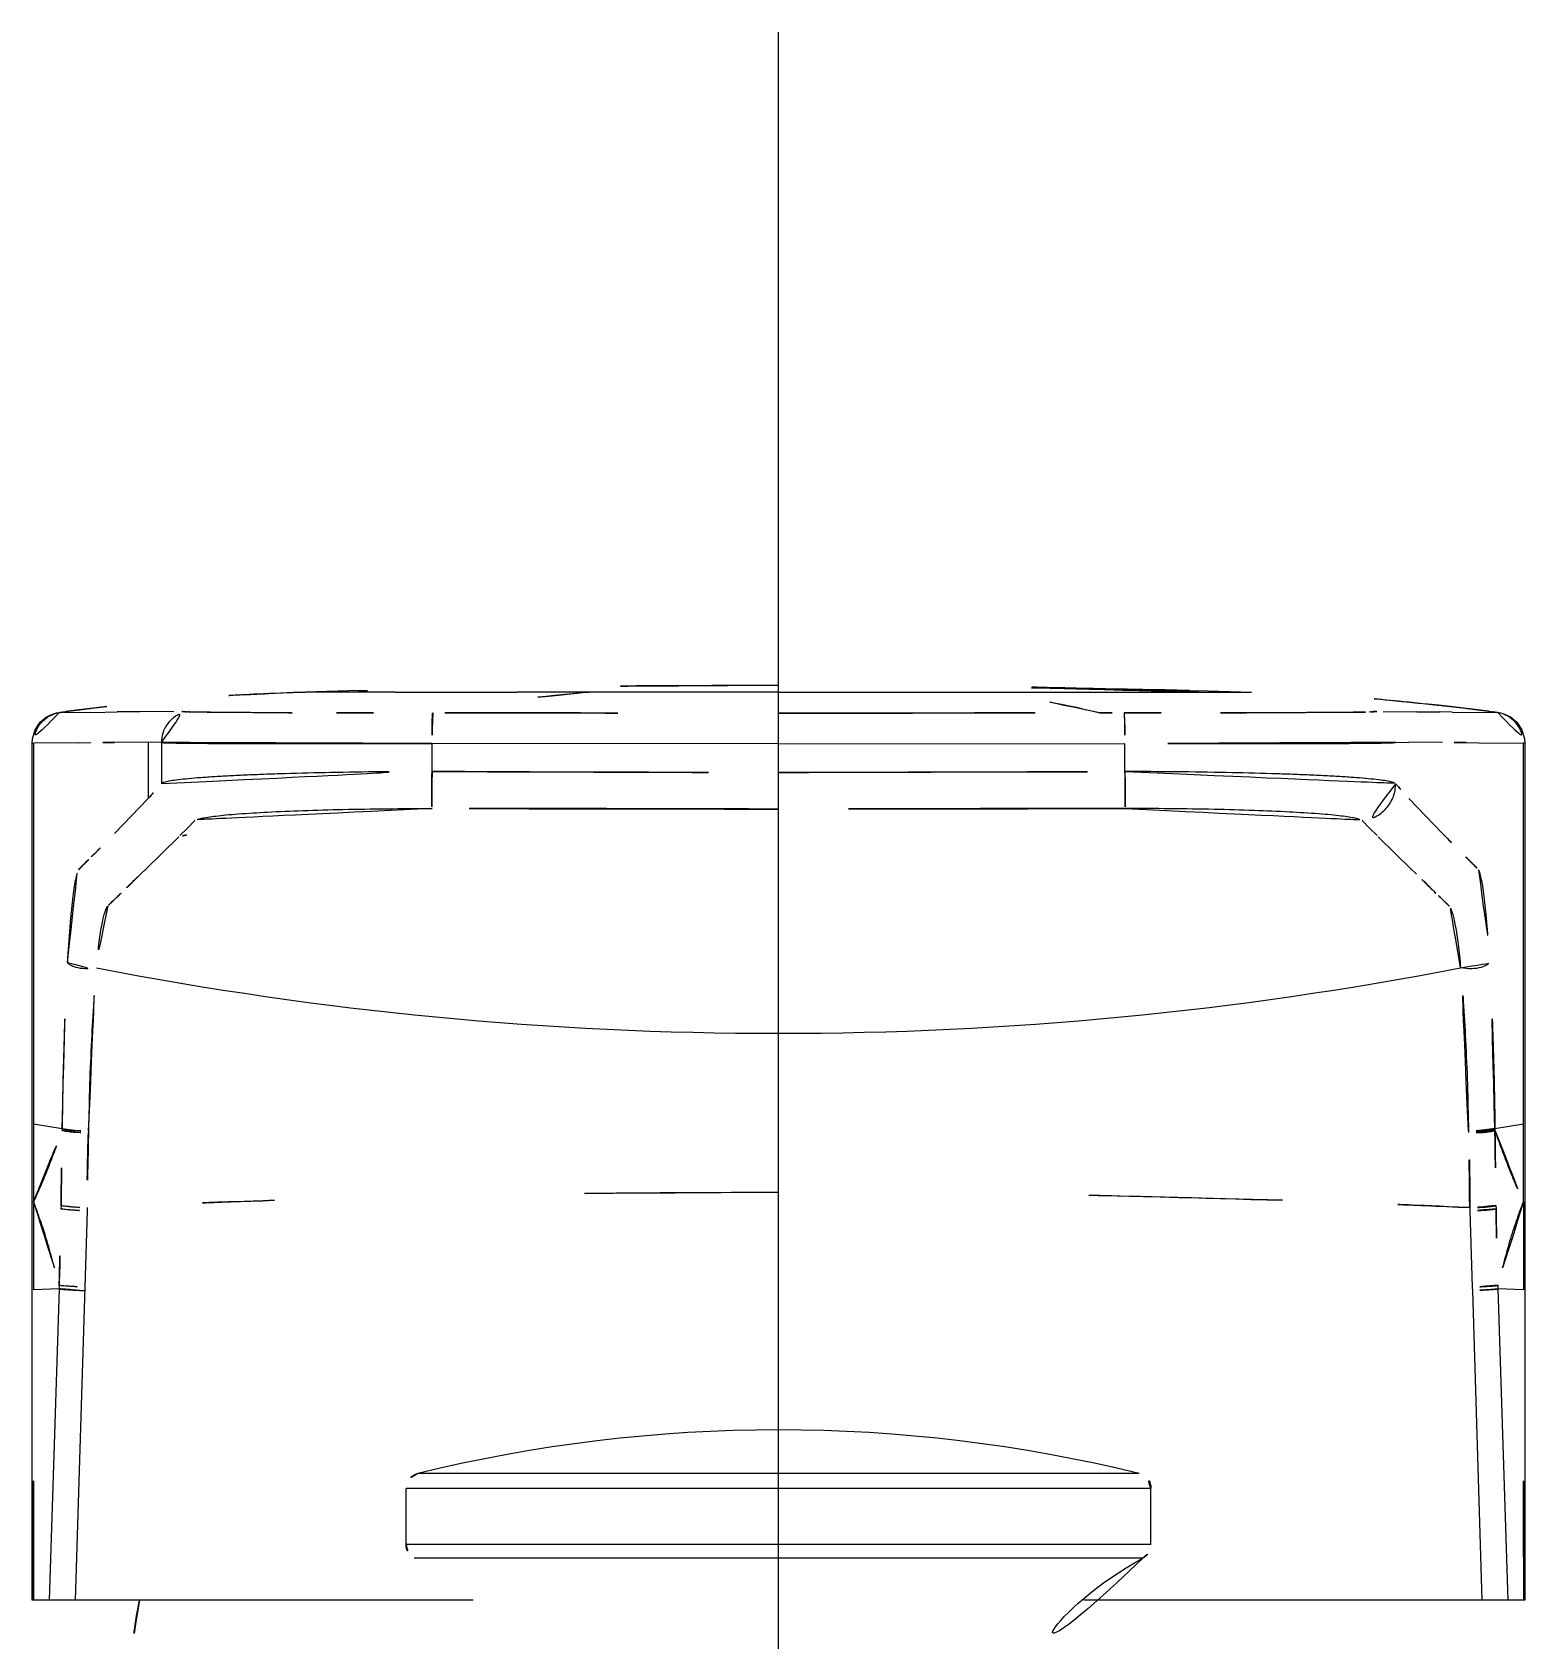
# Model space of a CAD drawing. Extents: x 16296660632 to 16296672714, y -37409619871 to -37409617455.
# Drawn here: x 16296672285.1 to 16296672333.2, y -37409617743 to -37409617691.2 of the extents above; entities that cross this region are included whole.
import ezdxf

# ---------------------------------------------------------------- set-up
doc = ezdxf.new("R2010")
doc.units = 0
doc.header["$LTSCALE"] = 10
doc.header["$MEASUREMENT"] = 0
doc.linetypes.add('ACAD_ISO08W100', pattern=[36, 24, -3, 6, -3])
doc.layers.get('0').update_dxf_attribs({"linetype": 'CONTINUOUS'})
doc.layers.add('02___PRT_ALL_AXES', color=7, linetype='CONTINUOUS')

msp = doc.modelspace()

# ---------------------------------------------------------------- linework, layer by layer
at = {"color": 1, "linetype": 'ACAD_ISO08W100'}
msp.add_line((16296672309.16987, -37409617879.889519), (16296672309.16987, -37409617691.184967), dxfattribs=at)
at = {"color": 7, "linetype": 'Continuous'}
for p, q in [((16296672295.326031, -37409617712.412247), (16296672293.9268, -37409617712.450546)), ((16296672295.32756, -37409617712.450638), (16296672293.92762, -37409617712.450394)), ((16296672295.92894, -37409617712.396889), (16296672295.326031, -37409617712.412247)), ((16296672295.929729, -37409617712.432022), (16296672295.32695, -37409617712.450653)), ((16296672295.929359, -37409617712.4506), (16296672295.32695, -37409617712.450661)), ((16296672296.83128, -37409617712.4506), (16296672295.929359, -37409617712.4506)), ((16296672296.831289, -37409617712.4506), (16296672300.736349, -37409617712.450623)), ((16296672303.06255, -37409617712.450653), (16296672300.73633, -37409617712.45063)), ((16296672309.16987, -37409617712.450668), (16296672303.062519, -37409617712.450653)), ((16296672309.16987, -37409617712.232048), (16296672309.16987, -37409617712.232117)), ((16296672309.16987, -37409617712.450668), (16296672315.277161, -37409617712.450653)), ((16296672315.277161, -37409617712.450638), (16296672317.6035, -37409617712.450623)), ((16296672317.60339, -37409617712.450623), (16296672321.50844, -37409617712.4506)), ((16296672321.50845, -37409617712.4506), (16296672322.41037, -37409617712.4506)), ((16296672322.41037, -37409617712.4506), (16296672323.013651, -37409617712.450684)), ((16296672322.41087, -37409617712.432037), (16296672323.012779, -37409617712.450653)), ((16296672322.411659, -37409617712.396912), (16296672323.01457, -37409617712.412277)), ((16296672323.012779, -37409617712.450653), (16296672324.413111, -37409617712.450653)), ((16296672323.01457, -37409617712.412277), (16296672324.413139, -37409617712.450562)), ((16296672285.99518, -37409617713.106422), (16296672286.10478, -37409617713.091942)), ((16296672286.037781, -37409617713.105164), (16296672287.46706, -37409617713.096352)), ((16296672287.52774, -37409617712.913963), (16296672286.28783, -37409617713.070923)), ((16296672287.46707, -37409617713.09639), (16296672287.86833, -37409617713.093246)), ((16296672288.60775, -37409617713.088074), (16296672287.867649, -37409617713.093567)), ((16296672289.69396, -37409617713.091187), (16296672288.60549, -37409617713.078934)), ((16296672328.64584, -37409617713.091187), (16296672329.73424, -37409617713.078934)), ((16296672329.731991, -37409617713.088074), (16296672330.47209, -37409617713.093567)), ((16296672330.87266, -37409617713.096428), (16296672330.471809, -37409617713.093201)), ((16296672332.051901, -37409617713.070923), (16296672330.81197, -37409617712.913963)), ((16296672330.872669, -37409617713.096352), (16296672332.30195, -37409617713.105164)), ((16296672332.23214, -37409617713.091583), (16296672332.34655, -37409617713.106689)), ((16296672285.99378, -37409617713.106651), (16296672285.99518, -37409617713.106422)), ((16296672285.99518, -37409617713.106422), (16296672286.037781, -37409617713.105179)), ((16296672332.344801, -37409617713.106659), (16296672332.30195, -37409617713.105171)), ((16296672332.34639, -37409617713.106842), (16296672332.344801, -37409617713.106659)), ((16296672332.34639, -37409617713.106842), (16296672332.42536, -37409617713.120888)), ((16296672285.12674, -37409617714.09819), (16296672285.174789, -37409617714.098221)), ((16296672285.126801, -37409617714.09819), (16296672285.12674, -37409617714.09819)), ((16296672285.128799, -37409617741.719139), (16296672285.130011, -37409617714.09819)), ((16296672285.17486, -37409617726.362694), (16296672285.17487, -37409617714.095596)), ((16296672286.61698, -37409617714.085114), (16296672285.17487, -37409617714.095596)), ((16296672286.61698, -37409617714.085114), (16296672287.02117, -37409617714.081223)), ((16296672288.862949, -37409617714.067108), (16296672287.773821, -37409617714.075104)), ((16296672288.862949, -37409617714.067108), (16296672288.863001, -37409617715.886673)), ((16296672289.28758, -37409617714.075111), (16296672288.863001, -37409617714.067108)), ((16296672289.290621, -37409617714.075722), (16296672289.28758, -37409617714.075111)), ((16296672289.290621, -37409617714.075722), (16296672289.290621, -37409617715.400238)), ((16296672309.16987, -37409617714.124634), (16296672298.00732, -37409617714.111229)), ((16296672298.00732, -37409617715.013474), (16296672298.00732, -37409617714.111229)), ((16296672309.16987, -37409617714.124634), (16296672320.332411, -37409617714.111229)), ((16296672320.332411, -37409617715.013474), (16296672320.332411, -37409617714.111229)), ((16296672329.04911, -37409617714.075722), (16296672329.05216, -37409617714.075089)), ((16296672329.05216, -37409617714.075089), (16296672329.47674, -37409617714.067108)), ((16296672330.56591, -37409617714.075104), (16296672329.47678, -37409617714.067108)), ((16296672331.31856, -37409617714.080681), (16296672331.722759, -37409617714.084129)), ((16296672331.72278, -37409617714.085167), (16296672333.164829, -37409617714.095543)), ((16296672333.164869, -37409617714.095596), (16296672333.164869, -37409617726.362694)), ((16296672333.209681, -37409617714.09816), (16296672333.17169, -37409617714.098244)), ((16296672333.209721, -37409617714.098152), (16296672333.210939, -37409617741.719139)), ((16296672289.290621, -37409617715.400261), (16296672289.28758, -37409617715.403763)), ((16296672329.04911, -37409617715.400238), (16296672329.05216, -37409617715.403801)), ((16296672287.773899, -37409617717.013924), (16296672288.863001, -37409617715.886673)), ((16296672329.47674, -37409617715.886673), (16296672330.56584, -37409617717.013924)), ((16296672290.12545, -37409617716.839569), (16296672290.370501, -37409617716.596031)), ((16296672328.214279, -37409617716.839569), (16296672327.969231, -37409617716.596031)), ((16296672289.8496, -37409617717.112694), (16296672288.7729, -37409617718.168388)), ((16296672289.884649, -37409617717.078339), (16296672290.12545, -37409617716.839569)), ((16296672328.45509, -37409617717.078339), (16296672328.214279, -37409617716.839569)), ((16296672328.490141, -37409617717.112679), (16296672329.56683, -37409617718.168381)), ((16296672288.62114, -37409617718.317322), (16296672288.726009, -37409617718.213051)), ((16296672329.71859, -37409617718.317322), (16296672329.613729, -37409617718.213051)), ((16296672309.16987, -37409617723.43084), (16296672309.16987, -37409617723.448517)), ((16296672285.170931, -37409617726.362694), (16296672285.170839, -37409617728.877548)), ((16296672285.170931, -37409617726.362694), (16296672286.09017, -37409617726.521111)), ((16296672286.09017, -37409617726.521111), (16296672286.089531, -37409617726.575577)), ((16296672332.249571, -37409617726.521111), (16296672333.1688, -37409617726.362694)), ((16296672332.249571, -37409617726.521111), (16296672332.2502, -37409617726.575577)), ((16296672333.16889, -37409617728.877548), (16296672333.1688, -37409617726.362694)), ((16296672286.94025, -37409617726.595917), (16296672286.93952, -37409617726.648918)), ((16296672331.39908, -37409617726.595963), (16296672331.400631, -37409617726.64888)), ((16296672285.170641, -37409617729.101921), (16296672285.17021, -37409617731.720596)), ((16296672285.17067, -37409617728.877548), (16296672285.170641, -37409617729.101921)), ((16296672286.055679, -37409617729.000214), (16296672286.054131, -37409617729.101738)), ((16296672286.894291, -37409617729.165604), (16296672286.82025, -37409617731.632401)), ((16296672286.900921, -37409617729.065727), (16296672286.894291, -37409617729.165604)), ((16296672331.438789, -37409617729.065727), (16296672331.445419, -37409617729.165604)), ((16296672331.445419, -37409617729.165604), (16296672331.51948, -37409617731.632401)), ((16296672332.28406, -37409617729.000214), (16296672332.28561, -37409617729.101738)), ((16296672333.172319, -37409617728.877548), (16296672333.17231, -37409617729.101921)), ((16296672333.17231, -37409617729.101921), (16296672333.172409, -37409617731.720596)), ((16296672285.992331, -37409617731.682121), (16296672285.173149, -37409617731.720596)), ((16296672285.99272, -37409617731.682129), (16296672285.67791, -37409617741.719139)), ((16296672285.99608, -37409617731.570511), (16296672285.99258, -37409617731.682129)), ((16296672286.82025, -37409617731.632401), (16296672286.51063, -37409617741.719139)), ((16296672331.51948, -37409617731.632401), (16296672331.52281, -37409617731.743942)), ((16296672331.52281, -37409617731.743942), (16296672331.829189, -37409617741.719131)), ((16296672332.343849, -37409617731.570511), (16296672332.347361, -37409617731.682121)), ((16296672333.16658, -37409617731.720596), (16296672332.347401, -37409617731.682121)), ((16296672332.347401, -37409617731.682121), (16296672332.66209, -37409617741.719131)), ((16296672299.330139, -37409617741.719139), (16296672285.128731, -37409617741.719139)), ((16296672333.211, -37409617741.719139), (16296672319.0096, -37409617741.719139))]:
    msp.add_line(p, q, dxfattribs=at)
for points in [[(16296672286.10478, -37409617713.091942), (16296672286.570959, -37409617713.031487), (16296672287.141741, -37409617712.960373), (16296672287.527889, -37409617712.914223)], [(16296672330.811831, -37409617712.914223), (16296672331.196671, -37409617712.960213), (16296672331.76642, -37409617713.031189), (16296672332.23214, -37409617713.091583)], [(16296672285.12674, -37409617714.09819), (16296672285.136259, -37409617713.960762), (16296672285.22504, -37409617713.666031), (16296672285.38821, -37409617713.424133), (16296672285.591129, -37409617713.253853), (16296672285.77914, -37409617713.160568), (16296672285.910339, -37409617713.12178), (16296672285.99297, -37409617713.106903)], [(16296672332.42536, -37409617713.120888), (16296672332.55843, -37409617713.159767), (16296672332.748581, -37409617713.25383), (16296672332.951099, -37409617713.42366), (16296672333.113581, -37409617713.663712), (16296672333.203011, -37409617713.95752), (16296672333.21299, -37409617714.098671)]]:
    msp.add_lwpolyline(points, dxfattribs=at)
for centre, radius, start, end in [((16296672295.987089, -37409617785.268806), 72.847411, 91.62000406, 96.66842761), ((16296672309.16658, -37409618243.880386), 531.648322, 89.99967215, 91.42673205), ((16296672309.169781, -37409618150.632812), 438.40077, 90, 91.73065339), ((16296672309.168631, -37409618113.333076), 401.101041, 89.99978143, 91.89137109), ((16296672304.83707, -37409617737.559929), 25.171918, 94.0425597, 103.8456196), ((16296672309.171101, -37409618113.333076), 401.101039, 88.10851969, 90.00021857), ((16296672309.170691, -37409618150.594482), 438.362437, 88.26923738, 90.00010928), ((16296672309.173189, -37409618243.878212), 531.646152, 88.5731587, 89.99694008), ((16296672313.50248, -37409617737.561127), 25.173125, 76.1548048, 85.9573313), ((16296672322.35264, -37409617785.268822), 72.847418, 83.33157239, 88.37999594), ((16296672294.642521, -37409617774.966476), 62.456872, 97.68739076, 97.91892523), ((16296672289.78545, -37409617723.775078), 10.694106, 88.3034669, 90.4986649), ((16296672323.546, -37409617776.079247), 63.579878, 82.08427399, 82.31174284), ((16296672286.173651, -37409617714.078552), 0.982831, 97.9462029, 100.3052081), ((16296672295.844959, -37409616919.33284), 793.788849, 269.934211647, 270.157804292), ((16296672322.473881, -37409616945.373123), 767.748616, 269.838478882, 270.069613254), ((16296672332.166031, -37409617714.078873), 0.983147, 79.5803711, 82.0534724), ((16296672102.82897, -37409617551.862709), 248.017129, 318.59788582, 318.74632637), ((16296672515.504271, -37409617551.86216), 248.01262, 221.25476327, 221.40327587), ((16296672290.487591, -37409617715.422752), 1.178802, 262.9364145, 264.3011074), ((16296672327.85214, -37409617715.422752), 1.178802, 275.6988926, 277.0635855), ((16296672198.471861, -37409617629.286888), 125.183365, 315.02704621, 315.50963305), ((16296672420.044029, -37409617629.113762), 125.430351, 224.49036695, 224.97218112), ((16296672309.14266, -37409617608.270027), 115.178541, 259.01549425, 270.0135511), ((16296672309.19726, -37409617608.269157), 115.179366, 269.98633962, 280.98439847), ((16296672309.029671, -37409618228.603607), 500.031417, 89.9839354, 91.8453447), ((16296672309.310061, -37409618228.603607), 500.031415, 88.1546553, 90.0160646), ((16296672127.856581, -37409617726.618027), 158.217044, 358.20615371, 359.10034452), ((16296672307.669901, -37409618186.020103), 457.426179, 91.84687387, 92.60237364), ((16296672310.66983, -37409618186.020081), 457.426166, 87.39762636, 88.15312613), ((16296672490.48315, -37409617726.618027), 158.217044, 180.89965548, 181.79384629)]:
    msp.add_arc(centre, radius, start, end, dxfattribs=at)
for points in [[(16296672290.102039, -37409617713.085663), (16296672290.111811, -37409617713.085953), (16296672290.121611, -37409617713.086273), (16296672290.131321, -37409617713.087372)], [(16296672328.20841, -37409617713.087372), (16296672328.21813, -37409617713.086273), (16296672328.227921, -37409617713.085953), (16296672328.23769, -37409617713.085663)], [(16296672285.1661, -37409617741.719177), (16296672285.168091, -37409617738.386322), (16296672285.16679, -37409617735.053459), (16296672285.16733, -37409617731.720596)], [(16296672333.17749, -37409617741.719116), (16296672333.171709, -37409617738.386276), (16296672333.169439, -37409617735.053436), (16296672333.16658, -37409617731.720596)]]:
    msp.add_open_spline(points, degree=3, dxfattribs=at)
for points, knots in [([(16296672290.13134, -37409617713.087357), (16296672290.17679, -37409617713.092506), (16296672290.31785, -37409617713.098373), (16296672290.60187, -37409617713.104156), (16296672291.02914, -37409617713.109047), (16296672291.591631, -37409617713.113007), (16296672292.27915, -37409617713.116089), (16296672293.406931, -37409617713.119377), (16296672294.30418, -37409617713.12056), (16296672294.933241, -37409617713.12117)], [0, 0, 0, 0, 0.028571255, 0.088091059, 0.177529921, 0.295470414, 0.439493363, 0.607023892, 1, 1, 1, 1]), ([(16296672323.40649, -37409617713.12117), (16296672324.035561, -37409617713.12056), (16296672324.9328, -37409617713.119377), (16296672326.060591, -37409617713.116089), (16296672326.74811, -37409617713.113007), (16296672327.310591, -37409617713.109047), (16296672327.73786, -37409617713.104156), (16296672328.021879, -37409617713.098373), (16296672328.162951, -37409617713.092506), (16296672328.208389, -37409617713.087357)], [0, 0, 0, 0, 0.392976108, 0.560506637, 0.704529586, 0.822470079, 0.911908941, 0.971428745, 1, 1, 1, 1]), ([(16296672328.237671, -37409617713.085663), (16296672328.27244, -37409617713.084663), (16296672328.40897, -37409617713.081039), (16296672328.54557, -37409617713.080551), (16296672328.64735, -37409617713.081383)], [0, 0, 0, 0, 0.254705531, 1, 1, 1, 1]), ([(16296672285.997829, -37409617713.11158), (16296672285.884279, -37409617713.132217), (16296672285.66247, -37409617713.213783), (16296672285.39275, -37409617713.441643), (16296672285.216299, -37409617713.747421), (16296672285.17514, -37409617713.980148), (16296672285.17491, -37409617714.095543)], [0, 0, 0, 0, 0.249994782, 0.499985591, 0.750039468, 1, 1, 1, 1]), ([(16296672289.28758, -37409617714.074966), (16296672289.287649, -37409617713.961456), (16296672289.32839, -37409617713.725121), (16296672289.51046, -37409617713.410851), (16296672289.792339, -37409617713.181999), (16296672290.01932, -37409617713.105026), (16296672290.131321, -37409617713.087372)], [0, 0, 0, 0, 0.242131574, 0.50018665, 0.758129322, 1, 1, 1, 1]), ([(16296672298.030581, -37409617713.118683), (16296672298.02779, -37409617713.130203), (16296672298.02459, -37409617713.164352), (16296672298.019819, -37409617713.231377), (16296672298.01593, -37409617713.329727), (16296672298.0123, -37409617713.456528), (16296672298.00963, -37409617713.606033), (16296672298.007231, -37409617713.826897), (16296672298.00695, -37409617713.996964), (16296672298.00733, -37409617714.111221)], [0, 0, 0, 0, 0.035778882, 0.103127578, 0.20329066, 0.332846492, 0.486345655, 0.654886889, 1, 1, 1, 1]), ([(16296672298.81336, -37409617713.119377), (16296672298.748541, -37409617713.119232), (16296672298.487619, -37409617713.118591), (16296672298.22669, -37409617713.118134), (16296672298.030581, -37409617713.118683)], [0, 0, 0, 0, 0.248401854, 1, 1, 1, 1]), ([(16296672298.81324, -37409617713.119469), (16296672299.676279, -37409617713.121437), (16296672303.12849, -37409617713.127037), (16296672306.5807, -37409617713.1306), (16296672309.16987, -37409617713.130623)], [0, 0, 0, 0, 0.249997232, 1, 1, 1, 1]), ([(16296672309.16987, -37409617713.130623), (16296672311.759029, -37409617713.1306), (16296672315.211241, -37409617713.127037), (16296672318.66345, -37409617713.121437), (16296672319.526489, -37409617713.119469)], [0, 0, 0, 0, 0.750002768, 1, 1, 1, 1]), ([(16296672319.526409, -37409617713.119377), (16296672319.591221, -37409617713.119232), (16296672319.852131, -37409617713.118591), (16296672320.11305, -37409617713.118134), (16296672320.309151, -37409617713.118683)], [0, 0, 0, 0, 0.248401875, 1, 1, 1, 1]), ([(16296672320.309151, -37409617713.118683), (16296672320.311939, -37409617713.130203), (16296672320.315149, -37409617713.164352), (16296672320.31991, -37409617713.231377), (16296672320.323799, -37409617713.32972), (16296672320.327431, -37409617713.45652), (16296672320.330099, -37409617713.606033), (16296672320.3325, -37409617713.826889), (16296672320.332781, -37409617713.996964), (16296672320.332411, -37409617714.111214)], [0, 0, 0, 0, 0.035778115, 0.103125979, 0.203288396, 0.332844022, 0.486343067, 0.654884843, 1, 1, 1, 1]), ([(16296672332.34384, -37409617713.111931), (16296672332.457199, -37409617713.132767), (16296672332.678551, -37409617713.214592), (16296672332.947599, -37409617713.442451), (16296672333.12355, -37409617713.747917), (16296672333.164591, -37409617713.980309), (16296672333.164829, -37409617714.095543)], [0, 0, 0, 0, 0.250000467, 0.499991671, 0.750045447, 1, 1, 1, 1]), ([(16296672287.77384, -37409617714.075104), (16296672287.711519, -37409617714.075623), (16296672287.46063, -37409617714.077744), (16296672287.20974, -37409617714.079857), (16296672287.02117, -37409617714.081223)], [0, 0, 0, 0, 0.248395776, 1, 1, 1, 1]), ([(16296672298.00732, -37409617714.111214), (16296672297.45455, -37409617714.112823), (16296672296.37113, -37409617714.114822), (16296672294.796829, -37409617714.114487), (16296672293.341881, -37409617714.112671), (16296672292.227369, -37409617714.110237), (16296672291.43326, -37409617714.107391), (16296672290.92333, -37409617714.104912), (16296672290.476959, -37409617714.101959), (16296672290.098289, -37409617714.098427), (16296672289.79064, -37409617714.094437), (16296672289.556629, -37409617714.089569), (16296672289.40843, -37409617714.085136), (16296672289.328211, -37409617714.080017), (16296672289.30092, -37409617714.077606), (16296672289.290621, -37409617714.075722)], [0, 0, 0, 0, 0.190236003, 0.372853503, 0.541785529, 0.690949788, 0.75640929, 0.815073528, 0.866443887, 0.910028196, 0.945396548, 0.972323041, 0.99059157, 0.996397798, 1, 1, 1, 1]), ([(16296672329.04911, -37409617714.075722), (16296672329.038811, -37409617714.077606), (16296672329.01152, -37409617714.080017), (16296672328.931311, -37409617714.085136), (16296672328.78311, -37409617714.089569), (16296672328.549089, -37409617714.094437), (16296672328.24144, -37409617714.098427), (16296672327.86278, -37409617714.101959), (16296672327.41641, -37409617714.104912), (16296672326.906469, -37409617714.107391), (16296672326.11237, -37409617714.110237), (16296672324.99785, -37409617714.112671), (16296672323.5429, -37409617714.114487), (16296672321.968611, -37409617714.114822), (16296672320.885189, -37409617714.112823), (16296672320.332411, -37409617714.111214)], [0, 0, 0, 0, 0.003602202, 0.009408431, 0.027676959, 0.054603452, 0.089971804, 0.133556113, 0.184926472, 0.24359071, 0.309050212, 0.458214471, 0.627146497, 0.809763997, 1, 1, 1, 1]), ([(16296672331.31856, -37409617714.080681), (16296672331.25544, -37409617714.079773), (16296672331.00456, -37409617714.076874), (16296672330.75366, -37409617714.078217), (16296672330.565889, -37409617714.078217)], [0, 0, 0, 0, 0.251616484, 1, 1, 1, 1]), ([(16296672289.290621, -37409617715.400223), (16296672289.29908, -37409617715.391243), (16296672289.326731, -37409617715.37674), (16296672289.377689, -37409617715.359108), (16296672289.447981, -37409617715.341614), (16296672289.578659, -37409617715.315559), (16296672289.78916, -37409617715.284813), (16296672290.096439, -37409617715.250557), (16296672290.47459, -37409617715.217583), (16296672290.92024, -37409617715.186043), (16296672291.42948, -37409617715.156349), (16296672291.99807, -37409617715.12883), (16296672292.62121, -37409617715.10379), (16296672293.54492, -37409617715.073051), (16296672294.79188, -37409617715.042976), (16296672296.36801, -37409617715.020439), (16296672297.45347, -37409617715.014267), (16296672298.00732, -37409617715.013451)], [0, 0, 0, 0, 0.004233856, 0.010388258, 0.018622758, 0.029018658, 0.056141731, 0.091583405, 0.135142961, 0.186410501, 0.244924891, 0.310221264, 0.381791196, 0.458977756, 0.627437953, 0.80990022, 1, 1, 1, 1]), ([(16296672298.00732, -37409617715.013474), (16296672298.00415, -37409617715.152184), (16296672297.99996, -37409617715.412338), (16296672297.998569, -37409617715.761772), (16296672298.000259, -37409617716.001381), (16296672298.00391, -37409617716.136467), (16296672298.005751, -37409617716.182343), (16296672298.00724, -37409617716.199303)], [0, 0, 0, 0, 0.350925585, 0.658141916, 0.883929194, 0.956943092, 1, 1, 1, 1]), ([(16296672298.00732, -37409617715.013474), (16296672298.47233, -37409617715.012871), (16296672299.40234, -37409617715.019073), (16296672300.79743, -37409617715.026222), (16296672302.19264, -37409617715.031326), (16296672304.05312, -37409617715.036537), (16296672306.37887, -37409617715.040894), (16296672308.239519, -37409617715.043007), (16296672309.16987, -37409617715.042702)], [0, 0, 0, 0, 0.124971635, 0.249948145, 0.374942867, 0.499942296, 0.749964527, 1, 1, 1, 1]), ([(16296672309.16987, -37409617715.042702), (16296672310.10021, -37409617715.043007), (16296672311.960859, -37409617715.040894), (16296672314.28661, -37409617715.036537), (16296672316.1471, -37409617715.031326), (16296672317.542299, -37409617715.026222), (16296672318.937389, -37409617715.019073), (16296672319.867411, -37409617715.012871), (16296672320.332411, -37409617715.013474)], [0, 0, 0, 0, 0.250035473, 0.500057703, 0.625057132, 0.750051854, 0.875028363, 1, 1, 1, 1]), ([(16296672320.332411, -37409617715.013451), (16296672320.335581, -37409617715.152153), (16296672320.339769, -37409617715.412323), (16296672320.34116, -37409617715.761757), (16296672320.339479, -37409617716.001381), (16296672320.335831, -37409617716.136459), (16296672320.333981, -37409617716.182327), (16296672320.332491, -37409617716.199303)], [0, 0, 0, 0, 0.35092639, 0.658144645, 0.883931825, 0.956944745, 1, 1, 1, 1]), ([(16296672320.332411, -37409617715.013451), (16296672320.886271, -37409617715.014267), (16296672321.971729, -37409617715.020439), (16296672323.54785, -37409617715.042976), (16296672324.794821, -37409617715.073051), (16296672325.718519, -37409617715.10379), (16296672326.341669, -37409617715.12883), (16296672326.91025, -37409617715.156349), (16296672327.419491, -37409617715.186043), (16296672327.865141, -37409617715.217583), (16296672328.24329, -37409617715.250557), (16296672328.55057, -37409617715.284813), (16296672328.76108, -37409617715.315559), (16296672328.89175, -37409617715.341614), (16296672328.96204, -37409617715.359108), (16296672329.01301, -37409617715.37674), (16296672329.040661, -37409617715.391243), (16296672329.04911, -37409617715.400223)], [0, 0, 0, 0, 0.19009978, 0.372562047, 0.541022244, 0.618208804, 0.689778736, 0.755075109, 0.813589499, 0.864857039, 0.908416595, 0.943858269, 0.970981342, 0.981377242, 0.989611742, 0.995766144, 1, 1, 1, 1]), ([(16296672329.052151, -37409617715.403954), (16296672329.05171, -37409617715.542473), (16296672329.00005, -37409617715.831787), (16296672328.77124, -37409617716.214706), (16296672328.41806, -37409617716.488983), (16296672328.13559, -37409617716.575447), (16296672327.997101, -37409617716.592613)], [0, 0, 0, 0, 0.24065148, 0.498769291, 0.757566003, 1, 1, 1, 1]), ([(16296672298.007311, -37409617716.199303), (16296672297.520439, -37409617716.20179), (16296672296.56435, -37409617716.210274), (16296672295.17643, -37409617716.230003), (16296672293.89646, -37409617716.265091), (16296672292.769791, -37409617716.313972), (16296672291.94466, -37409617716.362831), (16296672291.38982, -37409617716.408051), (16296672291.06354, -37409617716.44268), (16296672290.80205, -37409617716.478722), (16296672290.603161, -37409617716.513672), (16296672290.46524, -37409617716.547684), (16296672290.39304, -37409617716.57711), (16296672290.370529, -37409617716.595734)], [0, 0, 0, 0, 0.190586293, 0.37427283, 0.543347749, 0.691795405, 0.815714838, 0.866871688, 0.90970645, 0.944112154, 0.970249208, 0.988567286, 1, 1, 1, 1]), ([(16296672309.16987, -37409617716.220787), (16296672308.23839, -37409617716.221039), (16296672306.37582, -37409617716.219452), (16296672304.047689, -37409617716.216316), (16296672302.18536, -37409617716.21257), (16296672300.78846, -37409617716.208687), (16296672299.39572, -37409617716.203369), (16296672298.468651, -37409617716.198158), (16296672298.00724, -37409617716.199303)], [0, 0, 0, 0, 0.25033683, 0.500572512, 0.625692845, 0.750845448, 0.875995199, 1, 1, 1, 1]), ([(16296672320.332491, -37409617716.199303), (16296672319.87108, -37409617716.198158), (16296672318.94401, -37409617716.203369), (16296672317.55127, -37409617716.208687), (16296672316.154369, -37409617716.21257), (16296672314.29204, -37409617716.216316), (16296672311.963909, -37409617716.219452), (16296672310.101339, -37409617716.221039), (16296672309.16987, -37409617716.220787)], [0, 0, 0, 0, 0.124004801, 0.249154552, 0.374307155, 0.499427488, 0.74966317, 1, 1, 1, 1]), ([(16296672320.332491, -37409617716.199303), (16296672320.819361, -37409617716.201721), (16296672321.77552, -37409617716.210258), (16296672323.16354, -37409617716.230019), (16296672324.443529, -37409617716.265007), (16296672325.570299, -37409617716.314079), (16296672326.39584, -37409617716.363121), (16296672326.95126, -37409617716.407806), (16296672327.277349, -37409617716.442131), (16296672327.537769, -37409617716.478622), (16296672327.73531, -37409617716.514374), (16296672327.873301, -37409617716.548409), (16296672327.94577, -37409617716.57753), (16296672327.9692, -37409617716.595734)], [0, 0, 0, 0, 0.190593329, 0.374316575, 0.543412558, 0.691828385, 0.81581433, 0.867118203, 0.909956254, 0.94413575, 0.970087406, 0.988386466, 1, 1, 1, 1]), ([(16296672290.095831, -37409617717.053726), (16296672290.07589, -37409617717.059929), (16296672289.99485, -37409617717.083649), (16296672289.912201, -37409617717.10173), (16296672289.8496, -37409617717.112679)], [0, 0, 0, 0, 0.247338688, 1, 1, 1, 1]), ([(16296672290.095831, -37409617717.053726), (16296672290.08485, -37409617717.057137), (16296672290.01671, -37409617717.076874), (16296672289.943741, -37409617717.085648), (16296672289.884649, -37409617717.078323)], [0, 0, 0, 0, 0.161952504, 1, 1, 1, 1]), ([(16296672331.30814, -37409617717.763191), (16296672331.34255, -37409617717.797371), (16296672331.41143, -37409617717.865723), (16296672331.497749, -37409617717.951012), (16296672331.566851, -37409617718.019257), (16296672331.6189, -37409617718.070518), (16296672331.67173, -37409617718.12326), (16296672331.709431, -37409617718.158623), (16296672331.722731, -37409617718.181374)], [0, 0, 0, 0, 0.247022542, 0.49422065, 0.617939067, 0.741822735, 0.865779575, 1, 1, 1, 1]), ([(16296672286.259319, -37409617721.165916), (16296672286.28137, -37409617720.783707), (16296672286.31702, -37409617720.241333), (16296672286.376711, -37409617719.561607), (16296672286.42058, -37409617719.148247), (16296672286.46583, -37409617718.803642), (16296672286.51174, -37409617718.529694), (16296672286.55814, -37409617718.328934), (16296672286.59498, -37409617718.220154), (16296672286.61697, -37409617718.180862)], [0, 0, 0, 0, 0.38100727, 0.540879296, 0.679051323, 0.794639336, 0.886825292, 0.955191352, 1, 1, 1, 1]), ([(16296672286.61698, -37409617718.181412), (16296672286.63027, -37409617718.158653), (16296672286.667971, -37409617718.123283), (16296672286.720819, -37409617718.070541), (16296672286.77286, -37409617718.019272), (16296672286.84197, -37409617717.951019), (16296672286.928301, -37409617717.865723), (16296672286.997181, -37409617717.797371), (16296672287.031601, -37409617717.763191)], [0, 0, 0, 0, 0.134241202, 0.258194994, 0.382075747, 0.505791224, 0.752983399, 1, 1, 1, 1]), ([(16296672288.756781, -37409617718.192886), (16296672288.753531, -37409617718.196739), (16296672288.745701, -37409617718.206787), (16296672288.733271, -37409617718.211304), (16296672288.726009, -37409617718.213051)], [0, 0, 0, 0, 0.402743706, 1, 1, 1, 1]), ([(16296672288.7729, -37409617718.168388), (16296672288.773991, -37409617718.170662), (16296672288.775471, -37409617718.17617), (16296672288.77014, -37409617718.183273), (16296672288.76343, -37409617718.189003), (16296672288.75881, -37409617718.193497), (16296672288.75629, -37409617718.195587)], [0, 0, 0, 0, 0.219194056, 0.444582894, 0.715312624, 1, 1, 1, 1]), ([(16296672329.56683, -37409617718.168381), (16296672329.565769, -37409617718.170647), (16296672329.56422, -37409617718.176003), (16296672329.569481, -37409617718.182808), (16296672329.576059, -37409617718.18795), (16296672329.580629, -37409617718.191933), (16296672329.583099, -37409617718.193741)], [0, 0, 0, 0, 0.22696992, 0.452726497, 0.721698262, 1, 1, 1, 1]), ([(16296672329.582951, -37409617718.192886), (16296672329.586201, -37409617718.196739), (16296672329.59404, -37409617718.206787), (16296672329.60647, -37409617718.211304), (16296672329.613729, -37409617718.213051)], [0, 0, 0, 0, 0.402727377, 1, 1, 1, 1]), ([(16296672331.722731, -37409617718.180817), (16296672331.74472, -37409617718.220078), (16296672331.781549, -37409617718.328796), (16296672331.82795, -37409617718.529457), (16296672331.87385, -37409617718.803284), (16296672331.91909, -37409617719.147743), (16296672331.962959, -37409617719.560928), (16296672332.02264, -37409617720.240372), (16296672332.05829, -37409617720.782539), (16296672332.080339, -37409617721.164597)], [0, 0, 0, 0, 0.044804096, 0.11316577, 0.205348257, 0.3209344, 0.459106463, 0.618980622, 1, 1, 1, 1]), ([(16296672288.62114, -37409617718.317322), (16296672288.56716, -37409617718.368011), (16296672288.43391, -37409617718.493767), (16296672288.22987, -37409617718.705063), (16296672288.071739, -37409617718.857498), (16296672287.99139, -37409617718.933311)], [0, 0, 0, 0, 0.252182058, 0.623813977, 1, 1, 1, 1]), ([(16296672330.348339, -37409617718.933311), (16296672330.294571, -37409617718.882568), (16296672330.16169, -37409617718.756653), (16296672329.957741, -37409617718.54528), (16296672329.799231, -37409617718.393044), (16296672329.71859, -37409617718.317322)], [0, 0, 0, 0, 0.251764204, 0.623306313, 1, 1, 1, 1]), ([(16296672287.99139, -37409617718.933289), (16296672287.955811, -37409617718.967484), (16296672287.884581, -37409617719.035858), (16296672287.79542, -37409617719.121223), (16296672287.724001, -37409617719.189537), (16296672287.67028, -37409617719.24073), (16296672287.62569, -37409617719.283684), (16296672287.58852, -37409617719.31839), (16296672287.569309, -37409617719.336327), (16296672287.560659, -37409617719.347031)], [0, 0, 0, 0, 0.247861941, 0.495904089, 0.62002634, 0.74427324, 0.86861505, 0.930866234, 1, 1, 1, 1]), ([(16296672330.779079, -37409617719.347031), (16296672330.77043, -37409617719.336327), (16296672330.751209, -37409617719.31839), (16296672330.714041, -37409617719.283684), (16296672330.669451, -37409617719.24073), (16296672330.61574, -37409617719.189537), (16296672330.544319, -37409617719.121223), (16296672330.455151, -37409617719.035858), (16296672330.38393, -37409617718.967484), (16296672330.348351, -37409617718.933289)], [0, 0, 0, 0, 0.069133766, 0.13138495, 0.25572676, 0.37997366, 0.504095911, 0.752138059, 1, 1, 1, 1]), ([(16296672287.56044, -37409617719.346909), (16296672287.539909, -37409617719.373543), (16296672287.502451, -37409617719.447151), (16296672287.455521, -37409617719.583923), (16296672287.40881, -37409617719.767357), (16296672287.3421, -37409617720.101852), (16296672287.266809, -37409617720.630569), (16296672287.21957, -37409617721.083801), (16296672287.196199, -37409617721.338379)], [0, 0, 0, 0, 0.049572965, 0.120348293, 0.213212972, 0.328278872, 0.623115604, 1, 1, 1, 1]), ([(16296672331.143539, -37409617721.338379), (16296672331.120159, -37409617721.083801), (16296672331.07292, -37409617720.630569), (16296672330.997629, -37409617720.101852), (16296672330.93092, -37409617719.767357), (16296672330.884211, -37409617719.583923), (16296672330.83729, -37409617719.447151), (16296672330.79982, -37409617719.373543), (16296672330.779289, -37409617719.346909)], [0, 0, 0, 0, 0.376884396, 0.671721128, 0.786787028, 0.879651707, 0.950427035, 1, 1, 1, 1]), ([(16296672286.25934, -37409617721.166267), (16296672286.26491, -37409617721.180313), (16296672286.29092, -37409617721.210426), (16296672286.34758, -37409617721.251549), (16296672286.432831, -37409617721.29361), (16296672286.59514, -37409617721.348), (16296672286.855659, -37409617721.382278), (16296672287.077459, -37409617721.362198), (16296672287.196039, -37409617721.338333)], [0, 0, 0, 0, 0.04576399, 0.116362868, 0.212243952, 0.331930258, 0.633727597, 1, 1, 1, 1]), ([(16296672331.1437, -37409617721.338333), (16296672331.26227, -37409617721.362198), (16296672331.484079, -37409617721.382278), (16296672331.7446, -37409617721.348), (16296672331.9069, -37409617721.293602), (16296672331.992161, -37409617721.251549), (16296672332.04882, -37409617721.210426), (16296672332.074829, -37409617721.180321), (16296672332.080391, -37409617721.166283)], [0, 0, 0, 0, 0.366275753, 0.668075603, 0.787762905, 0.883644045, 0.954240771, 1, 1, 1, 1]), ([(16296672286.940689, -37409617726.59597), (16296672286.953291, -37409617726.090927), (16296672286.966789, -37409617725.116859), (16296672287.032869, -37409617723.723846), (16296672287.09959, -37409617722.475807), (16296672287.16288, -37409617721.697357), (16296672287.19602, -37409617721.338379)], [0, 0, 0, 0, 0.287867539, 0.555024611, 0.794578627, 1, 1, 1, 1]), ([(16296672331.39905, -37409617726.59597), (16296672331.38645, -37409617726.090919), (16296672331.372919, -37409617725.116837), (16296672331.306881, -37409617723.723808), (16296672331.240141, -37409617722.475777), (16296672331.176849, -37409617721.697311), (16296672331.143709, -37409617721.338333)], [0, 0, 0, 0, 0.287869961, 0.555025314, 0.794581373, 1, 1, 1, 1]), ([(16296672286.090019, -37409617726.521111), (16296672286.1028, -37409617725.554237), (16296672286.1404, -37409617723.768639), (16296672286.212061, -37409617721.983902), (16296672286.259359, -37409617721.16629)], [0, 0, 0, 0, 0.54142903, 1, 1, 1, 1]), ([(16296672332.24971, -37409617726.521111), (16296672332.237141, -37409617725.554077), (16296672332.19943, -37409617723.768059), (16296672332.12723, -37409617721.982964), (16296672332.080311, -37409617721.165077)], [0, 0, 0, 0, 0.541397313, 1, 1, 1, 1]), ([(16296672286.089479, -37409617726.575577), (16296672286.09174, -37409617726.578033), (16296672286.099791, -37409617726.582428), (16296672286.12454, -37409617726.592247), (16296672286.17318, -37409617726.604591), (16296672286.250481, -37409617726.619247), (16296672286.352329, -37409617726.632698), (16296672286.47587, -37409617726.64341), (16296672286.673849, -37409617726.653297), (16296672286.830481, -37409617726.652908), (16296672286.93907, -37409617726.64888)], [0, 0, 0, 0, 0.011701085, 0.031219377, 0.093682262, 0.186177, 0.306726667, 0.45272667, 0.619882527, 1, 1, 1, 1]), ([(16296672286.09013, -37409617726.521111), (16296672286.09227, -37409617726.523582), (16296672286.1001, -37409617726.528053), (16296672286.12443, -37409617726.537956), (16296672286.172859, -37409617726.550308), (16296672286.250179, -37409617726.564812), (16296672286.352249, -37409617726.578392), (16296672286.476009, -37409617726.5896), (16296672286.67453, -37409617726.600037), (16296672286.831659, -37409617726.599617), (16296672286.940689, -37409617726.59597)], [0, 0, 0, 0, 0.011430382, 0.030541439, 0.092331239, 0.184878479, 0.305708358, 0.451705193, 0.618915941, 1, 1, 1, 1]), ([(16296672332.24963, -37409617726.521111), (16296672332.2474, -37409617726.523567), (16296672332.23938, -37409617726.527969), (16296672332.214701, -37409617726.537811), (16296672332.16608, -37409617726.550163), (16296672332.088751, -37409617726.564774), (16296672331.986799, -37409617726.578308), (16296672331.8631, -37409617726.589371), (16296672331.66478, -37409617726.599831), (16296672331.50786, -37409617726.59977), (16296672331.39905, -37409617726.59597)], [0, 0, 0, 0, 0.011612423, 0.031053869, 0.093387356, 0.185784524, 0.30630848, 0.452365138, 0.619622725, 1, 1, 1, 1]), ([(16296672332.250259, -37409617726.575577), (16296672332.24799, -37409617726.578033), (16296672332.239941, -37409617726.582428), (16296672332.215191, -37409617726.592247), (16296672332.16655, -37409617726.604591), (16296672332.08926, -37409617726.619247), (16296672331.9874, -37409617726.632698), (16296672331.863859, -37409617726.64341), (16296672331.66588, -37409617726.653297), (16296672331.50926, -37409617726.652908), (16296672331.40066, -37409617726.64888)], [0, 0, 0, 0, 0.011700982, 0.031219277, 0.093682221, 0.186176974, 0.306726641, 0.452726647, 0.619882511, 1, 1, 1, 1]), ([(16296672332.2502, -37409617726.575577), (16296672332.324711, -37409617726.786491), (16296672332.474779, -37409617727.197983), (16296672332.702009, -37409617727.795967), (16296672332.929541, -37409617728.354286), (16296672333.089411, -37409617728.708504), (16296672333.16889, -37409617728.877548)], [0, 0, 0, 0, 0.270649008, 0.529919335, 0.77398187, 1, 1, 1, 1]), ([(16296672332.250271, -37409617726.574654), (16296672332.252859, -37409617726.774521), (16296672332.263941, -37409617727.583054), (16296672332.274891, -37409617728.391571), (16296672332.28406, -37409617729.000214)], [0, 0, 0, 0, 0.247204, 1, 1, 1, 1]), ([(16296672285.170839, -37409617728.877548), (16296672285.25032, -37409617728.708504), (16296672285.410191, -37409617728.354301), (16296672285.63773, -37409617727.795967), (16296672285.86495, -37409617727.197968), (16296672286.01502, -37409617726.786484), (16296672286.089531, -37409617726.575577)], [0, 0, 0, 0, 0.226016571, 0.470079062, 0.729356712, 1, 1, 1, 1]), ([(16296672286.938829, -37409617726.648857), (16296672286.92688, -37409617727.048187), (16296672286.89575, -37409617727.853523), (16296672286.90296, -37409617728.659416), (16296672286.90102, -37409617729.065659)], [0, 0, 0, 0, 0.495831484, 1, 1, 1, 1]), ([(16296672331.438709, -37409617729.065659), (16296672331.436769, -37409617728.659416), (16296672331.443991, -37409617727.853523), (16296672331.412849, -37409617727.048187), (16296672331.4009, -37409617726.648857)], [0, 0, 0, 0, 0.504168516, 1, 1, 1, 1]), ([(16296672286.055679, -37409617729.000214), (16296672286.058741, -37409617728.7966), (16296672286.070221, -37409617727.988083), (16296672286.081619, -37409617727.179573), (16296672286.08947, -37409617726.574654)], [0, 0, 0, 0, 0.251831434, 1, 1, 1, 1]), ([(16296672285.17079, -37409617728.877663), (16296672285.209499, -37409617728.978073), (16296672285.28495, -37409617729.181808), (16296672285.39583, -37409617729.492218), (16296672285.50593, -37409617729.81488), (16296672285.646021, -37409617730.27343), (16296672285.80596, -37409617730.8619), (16296672285.93475, -37409617731.335602), (16296672285.995939, -37409617731.570511)], [0, 0, 0, 0, 0.114543468, 0.231267678, 0.350890917, 0.477426053, 0.741593033, 1, 1, 1, 1]), ([(16296672286.054131, -37409617729.101738), (16296672286.05662, -37409617729.103493), (16296672286.06461, -37409617729.106293), (16296672286.08902, -37409617729.112862), (16296672286.1364, -37409617729.120918), (16296672286.21179, -37409617729.130997), (16296672286.311359, -37409617729.140907), (16296672286.4328, -37409617729.150002), (16296672286.62953, -37409617729.160683), (16296672286.78557, -37409617729.164711), (16296672286.89431, -37409617729.165604)], [0, 0, 0, 0, 0.010821864, 0.029522204, 0.090242878, 0.180923914, 0.300034965, 0.445559256, 0.613622524, 1, 1, 1, 1]), ([(16296672286.05567, -37409617729.000214), (16296672286.058201, -37409617729.002068), (16296672286.066389, -37409617729.005043), (16296672286.091391, -37409617729.012016), (16296672286.13987, -37409617729.020653), (16296672286.216721, -37409617729.031502), (16296672286.31772, -37409617729.041939), (16296672286.44022, -37409617729.051086), (16296672286.63698, -37409617729.061493), (16296672286.79269, -37409617729.065193), (16296672286.90094, -37409617729.065727)], [0, 0, 0, 0, 0.011075767, 0.030184453, 0.09209131, 0.184187869, 0.304455829, 0.450355467, 0.61782645, 1, 1, 1, 1]), ([(16296672332.284069, -37409617729.000214), (16296672332.28154, -37409617729.002068), (16296672332.27334, -37409617729.005043), (16296672332.248329, -37409617729.012016), (16296672332.19986, -37409617729.020653), (16296672332.123011, -37409617729.031502), (16296672332.022011, -37409617729.041939), (16296672331.899521, -37409617729.051086), (16296672331.702749, -37409617729.061493), (16296672331.54705, -37409617729.065193), (16296672331.438789, -37409617729.065727)], [0, 0, 0, 0, 0.011078297, 0.03018906, 0.092097482, 0.184191683, 0.304456405, 0.450354805, 0.617825888, 1, 1, 1, 1]), ([(16296672332.28561, -37409617729.10173), (16296672332.283119, -37409617729.103493), (16296672332.275141, -37409617729.106293), (16296672332.25074, -37409617729.112846), (16296672332.203369, -37409617729.120911), (16296672332.127991, -37409617729.130997), (16296672332.028431, -37409617729.1409), (16296672331.906981, -37409617729.149986), (16296672331.71023, -37409617729.160683), (16296672331.55418, -37409617729.164711), (16296672331.445419, -37409617729.165604)], [0, 0, 0, 0, 0.010809284, 0.029498558, 0.090202743, 0.180874718, 0.29998367, 0.445512788, 0.613587165, 1, 1, 1, 1]), ([(16296672333.16906, -37409617728.877548), (16296672333.13084, -37409617728.978157), (16296672333.05587, -37409617729.18187), (16296672332.94536, -37409617729.492218), (16296672332.83577, -37409617729.814819), (16296672332.69591, -37409617730.273354), (16296672332.534821, -37409617730.861702), (16296672332.4065, -37409617731.335716), (16296672332.343849, -37409617731.570511)], [0, 0, 0, 0, 0.11456613, 0.231067829, 0.350688567, 0.477217391, 0.741326172, 1, 1, 1, 1]), ([(16296672286.817011, -37409617731.74395), (16296672286.709881, -37409617731.737778), (16296672286.556471, -37409617731.728783), (16296672286.36311, -37409617731.716537), (16296672286.24408, -37409617731.708397), (16296672286.146429, -37409617731.701073), (16296672286.072531, -37409617731.694351), (16296672286.02631, -37409617731.689438), (16296672286.00271, -37409617731.685158), (16296672285.99511, -37409617731.683434), (16296672285.99272, -37409617731.682129)], [0, 0, 0, 0, 0.389218497, 0.557462669, 0.702803372, 0.822034947, 0.912561727, 0.97221808, 0.990115271, 1, 1, 1, 1]), ([(16296672285.99609, -37409617731.570518), (16296672285.99851, -37409617731.571854), (16296672286.006189, -37409617731.573624), (16296672286.02993, -37409617731.578011), (16296672286.07621, -37409617731.583038), (16296672286.15, -37409617731.589897), (16296672286.24752, -37409617731.597351), (16296672286.36651, -37409617731.605522), (16296672286.559851, -37409617731.617683), (16296672286.713209, -37409617731.626457), (16296672286.820259, -37409617731.632401)], [0, 0, 0, 0, 0.010012618, 0.028108085, 0.088038768, 0.178315083, 0.297246416, 0.442722469, 0.611059523, 1, 1, 1, 1]), ([(16296672332.343651, -37409617731.570511), (16296672332.34124, -37409617731.571854), (16296672332.333561, -37409617731.573608), (16296672332.318979, -37409617731.57634), (16296672332.297621, -37409617731.579163), (16296672332.256519, -37409617731.583832), (16296672332.18977, -37409617731.589844), (16296672332.0923, -37409617731.597366), (16296672331.97328, -37409617731.605507), (16296672331.779921, -37409617731.617691), (16296672331.626539, -37409617731.626457), (16296672331.51948, -37409617731.632401)], [0, 0, 0, 0, 0.009993288, 0.028071921, 0.054130068, 0.087982082, 0.178244522, 0.297172378, 0.442655126, 0.611008059, 1, 1, 1, 1]), ([(16296672332.347019, -37409617731.682129), (16296672332.34462, -37409617731.683434), (16296672332.33703, -37409617731.685158), (16296672332.31345, -37409617731.689438), (16296672332.267241, -37409617731.694344), (16296672332.19338, -37409617731.701057), (16296672332.09576, -37409617731.708389), (16296672331.976749, -37409617731.71653), (16296672331.783369, -37409617731.728783), (16296672331.62995, -37409617731.73777), (16296672331.52281, -37409617731.743942)], [0, 0, 0, 0, 0.009879902, 0.027765428, 0.087399683, 0.177896715, 0.297096937, 0.442424119, 0.610698064, 1, 1, 1, 1])]:
    msp.add_open_spline(points, degree=3, knots=knots, dxfattribs=at)
at = {"layer": '02___PRT_ALL_AXES', "color": 7, "linetype": 'Continuous'}
for p, q in [((16296672320.78904, -37409617737.635483), (16296672297.550699, -37409617737.635483)), ((16296672321.16987, -37409617738.121078), (16296672297.16987, -37409617738.121078)), ((16296672297.16987, -37409617739.923897), (16296672297.16987, -37409617738.121078)), ((16296672321.16987, -37409617739.923897), (16296672321.16987, -37409617738.121078)), ((16296672321.16987, -37409617739.923897), (16296672297.16987, -37409617739.923897)), ((16296672320.9039, -37409617740.365753), (16296672297.435829, -37409617740.365753))]:
    msp.add_line(p, q, dxfattribs=at)
for centre, radius, start, end in [((16296672309.16987, -37409617784.980583), 48.75, 76.2113136, 103.7886864), ((16296672297.66987, -37409617738.121078), 0.5, 103.7886864, 180), ((16296672320.66987, -37409617738.121078), 0.5, 0, 76.2113136), ((16296672297.66987, -37409617739.923897), 0.5, 180, 242.091014), ((16296672320.66987, -37409617739.923897), 0.5, 297.908986, 0), ((16296672293.27018, -37409617748.230339), 8.899691, 0, 62.091014), ((16296672325.069559, -37409617748.230339), 8.899691, 117.908986, 180), ((16296672309.16987, -37409617745.543243), 20.94288, 169.477317, 177.1973035), ((16296672309.16987, -37409617745.543243), 20.94288, 2.8026965, 10.522683)]:
    msp.add_arc(centre, radius, start, end, dxfattribs=at)

doc.saveas('drawing.dxf')
